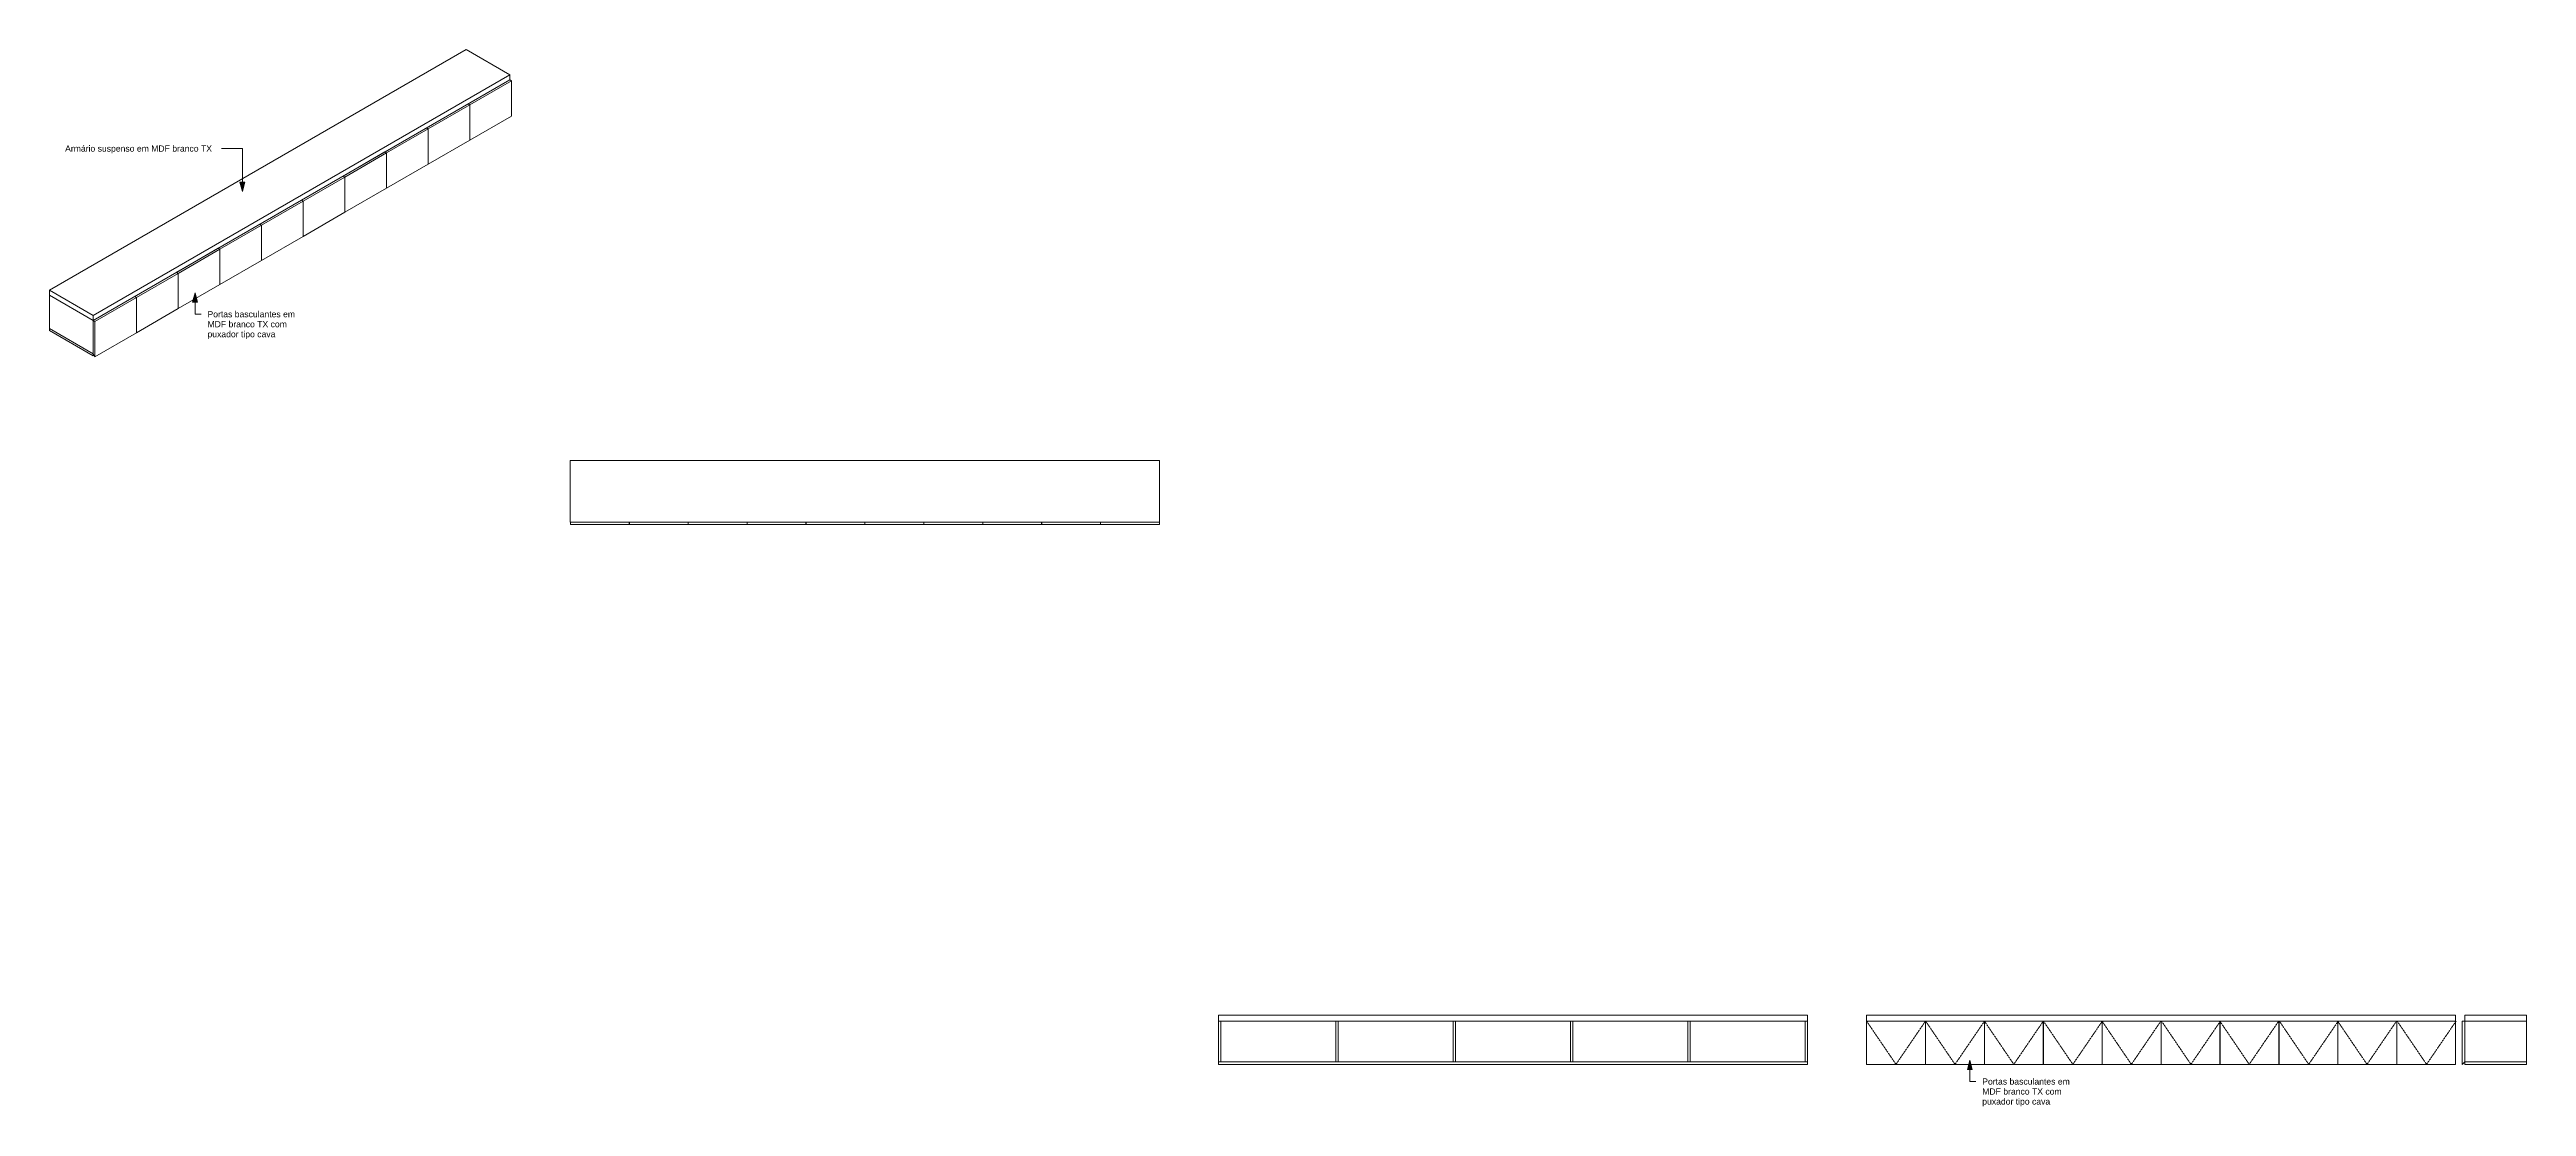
# Model space of a CAD drawing. Header units: millimetres. Extents: x 551 to 20648, y 2239 to 10806.
import ezdxf

# ---------------------------------------------------------------- set-up
doc = ezdxf.new("R2010")
doc.units = ezdxf.units.MM
doc.linetypes.add('Overhead', pattern=[3.96875, 2.38125, -1.5875])
for name, color, linetype, lineweight in [('A-FLOR-OVHD', 1, 'Overhead', 9), ('G-ANNO-TEXT', 231, 'Continuous', 9), ('I-FURN', 30, 'Continuous', 9)]:
    doc.layers.add(name, color=color, linetype=linetype, lineweight=lineweight)
doc.styles.add('Arial', font='arial.ttf', dxfattribs={"height": 50})

# ---------------------------------------------------------------- blocks, each defined once
blk = doc.blocks.new('RACK-BANCO QUARTO22 - RACK-BANCO QUARTO 2-4992191-VISTA 3D ARMÁRIO SUSPENSO SUÍTE')
at = {"layer": 'I-FURN'}
for p, q in [((3931, 10806), (551, 8855)), ((4284, 10602), (3931, 10806)), ((904, 8651), (4284, 10602)), ((4284, 10561), (904, 8610)), ((3947, 10366), (4284, 10561)), ((4298, 10553), (3961, 10358)), ((4284, 10561), (4270, 10553)), ((4284, 10561), (4270, 10553)), ((4284, 10602), (4284, 10561)), ((4284, 10561), (4298, 10553)), ((4298, 10267), (4298, 10553)), ((3609, 10171), (3946, 10366)), ((3960, 10358), (3623, 10163)), ((3946, 10366), (3960, 10358)), ((3947, 10366), (3947, 10366)), ((3947, 10366), (3961, 10358)), ((3960, 10072), (3960, 10358)), ((3961, 10358), (3961, 10072)), ((3961, 10072), (4298, 10267)), ((3271, 9976), (3608, 10171)), ((3622, 10163), (3285, 9968)), ((3611, 10173), (3597, 10164)), ((3608, 10171), (3622, 10163)), ((3609, 10170), (3609, 10171)), ((3609, 10171), (3623, 10163)), ((3622, 9877), (3622, 10163)), ((3623, 10163), (3623, 9877)), ((3623, 9877), (3960, 10072)), ((3960, 10074), (3961, 10072)), ((2933, 9781), (3270, 9976)), ((3284, 9968), (2947, 9773)), ((3270, 9976), (3284, 9968)), ((3271, 9975), (3271, 9976)), ((3271, 9976), (3285, 9968)), ((3284, 9682), (3284, 9968)), ((3285, 9968), (3285, 9682)), ((3285, 9682), (3622, 9877)), ((3622, 9879), (3623, 9877)), ((2595, 9586), (2932, 9781)), ((2946, 9772), (2609, 9578)), ((2938, 9784), (2924, 9776)), ((2932, 9781), (2946, 9772)), ((2933, 9780), (2933, 9781)), ((2933, 9781), (2947, 9773)), ((2946, 9487), (2946, 9772)), ((2947, 9773), (2947, 9487)), ((2947, 9487), (3284, 9682)), ((3284, 9683), (3285, 9682)), ((2257, 9391), (2594, 9585)), ((2608, 9577), (2271, 9383)), ((2594, 9585), (2608, 9577)), ((2595, 9585), (2595, 9586)), ((2595, 9586), (2609, 9578)), ((2608, 9292), (2608, 9577)), ((2609, 9578), (2609, 9292)), ((2609, 9292), (2946, 9487)), ((2946, 9488), (2947, 9487)), ((1919, 9196), (2256, 9390)), ((2270, 9382), (1933, 9187)), ((2265, 9395), (2250, 9387)), ((2256, 9390), (2270, 9382)), ((2257, 9390), (2257, 9391)), ((2257, 9391), (2271, 9383)), ((2270, 9096), (2270, 9382)), ((2271, 9383), (2271, 9097)), ((2271, 9097), (2608, 9292)), ((2608, 9293), (2609, 9292)), ((1581, 9000), (1918, 9195)), ((1932, 9187), (1595, 8992)), ((1918, 9195), (1932, 9187)), ((1919, 9195), (1919, 9196)), ((1919, 9196), (1933, 9187)), ((1932, 8901), (1932, 9187)), ((1933, 9187), (1933, 8902)), ((1933, 8902), (2270, 9096)), ((2270, 9098), (2271, 9097)), ((551, 8855), (904, 8651)), ((551, 8814), (551, 8855)), ((1243, 8805), (1580, 9000)), ((1594, 8992), (1257, 8797)), ((1591, 9007), (1577, 8998)), ((1580, 9000), (1594, 8992)), ((1581, 9000), (1581, 9000)), ((1581, 9000), (1595, 8992)), ((1594, 8706), (1594, 8992)), ((1595, 8992), (1595, 8706)), ((1595, 8706), (1932, 8901)), ((1932, 8903), (1933, 8902)), ((551, 8528), (551, 8814)), ((551, 8814), (904, 8610)), ((551, 8544), (551, 8814)), ((904, 8610), (551, 8814)), ((904, 8610), (551, 8814)), ((904, 8651), (904, 8610)), ((905, 8610), (1242, 8805)), ((1256, 8797), (919, 8602)), ((1242, 8805), (1256, 8797)), ((1243, 8804), (1243, 8805)), ((1243, 8805), (1257, 8797)), ((1256, 8511), (1256, 8797)), ((1257, 8797), (1257, 8511)), ((1257, 8511), (1594, 8706)), ((1594, 8708), (1595, 8706)), ((551, 8544), (904, 8340)), ((551, 8528), (904, 8324)), ((918, 8618), (904, 8610)), ((918, 8618), (904, 8610)), ((904, 8610), (904, 8324)), ((904, 8610), (904, 8340)), ((905, 8341), (905, 8610)), ((905, 8610), (919, 8602)), ((919, 8602), (919, 8316)), ((919, 8316), (1256, 8511)), ((1256, 8513), (1257, 8511)), ((904, 8340), (905, 8341)), ((904, 8324), (912, 8328)), ((905, 8341), (919, 8316))]:
    blk.add_line(p, q, dxfattribs=at)
blk = doc.blocks.new('RACK-BANCO QUARTO22 - RACK-BANCO QUARTO 2-4992191-VISTA SUPERIOR ARMÁRIO SUSPENSO SUÍTE')
at = {"layer": 'I-FURN'}
for p, q in [((8254, 7475), (8254, 6975)), ((13034, 7475), (8254, 7475)), ((13034, 6975), (13034, 7475)), ((8254, 6975), (13034, 6975)), ((8255, 6975), (8255, 6955)), ((8732, 6955), (8255, 6955)), ((8732, 6975), (8732, 6955)), ((8733, 6975), (8733, 6955)), ((9210, 6955), (8733, 6955)), ((9210, 6975), (9210, 6955)), ((9211, 6975), (9211, 6955)), ((9688, 6955), (9211, 6955)), ((9688, 6975), (9688, 6955)), ((9689, 6975), (9689, 6955)), ((10166, 6955), (9689, 6955)), ((10166, 6975), (10166, 6955)), ((10167, 6975), (10167, 6955)), ((10644, 6955), (10167, 6955)), ((10644, 6975), (10644, 6955)), ((10645, 6975), (10645, 6955)), ((11122, 6955), (10645, 6955)), ((11122, 6975), (11122, 6955)), ((11123, 6975), (11123, 6955)), ((11600, 6955), (11123, 6955)), ((11600, 6975), (11600, 6955)), ((11601, 6975), (11601, 6955)), ((12078, 6955), (11601, 6955)), ((12078, 6975), (12078, 6955)), ((12079, 6975), (12079, 6955)), ((12556, 6955), (12079, 6955)), ((12556, 6975), (12556, 6955)), ((12557, 6975), (12557, 6955)), ((13034, 6955), (12557, 6955)), ((13034, 6975), (13034, 6955))]:
    blk.add_line(p, q, dxfattribs=at)
blk = doc.blocks.new('RACK-BANCO QUARTO22 - RACK-BANCO QUARTO 2-4992191-VISTA INTERNA ARMÁRIO SUSPENSO SUÍTE')
at = {"layer": 'I-FURN'}
for p, q in [((-13034, 2980), (-8254, 2980)), ((-13034, 2980), (-13034, 2930)), ((-13014, 2930), (-13034, 2930)), ((-13034, 2930), (-13034, 2580)), ((-13014, 2930), (-13034, 2930)), ((-13034, 2930), (-13034, 2600)), ((-8254, 2930), (-13034, 2930)), ((-8274, 2930), (-13014, 2930)), ((-13014, 2930), (-13014, 2600)), ((-13014, 2600), (-13014, 2930)), ((-13014, 2600), (-13014, 2930)), ((-12062, 2930), (-12082, 2930)), ((-12082, 2930), (-12082, 2600)), ((-12062, 2600), (-12062, 2930)), ((-11110, 2930), (-11130, 2930)), ((-11130, 2930), (-11130, 2600)), ((-11110, 2600), (-11110, 2930)), ((-10158, 2930), (-10178, 2930)), ((-10178, 2930), (-10178, 2600)), ((-10158, 2600), (-10158, 2930)), ((-9206, 2930), (-9226, 2930)), ((-9226, 2930), (-9226, 2600)), ((-9206, 2600), (-9206, 2930)), ((-8274, 2600), (-8274, 2930)), ((-8254, 2930), (-8274, 2930)), ((-8274, 2930), (-8274, 2600)), ((-8254, 2930), (-8274, 2930)), ((-8274, 2930), (-8274, 2600)), ((-8254, 2930), (-8254, 2980)), ((-8254, 2580), (-8254, 2930)), ((-8254, 2600), (-8254, 2930)), ((-13034, 2600), (-13014, 2600)), ((-13034, 2580), (-8254, 2580)), ((-13014, 2600), (-8274, 2600)), ((-8274, 2600), (-13014, 2600)), ((-12082, 2600), (-12062, 2600)), ((-11130, 2600), (-11110, 2600)), ((-10178, 2600), (-10158, 2600)), ((-9226, 2600), (-9206, 2600)), ((-8274, 2600), (-8254, 2600))]:
    blk.add_line(p, q, dxfattribs=at)
blk = doc.blocks.new('RACK-BANCO QUARTO22 - RACK-BANCO QUARTO 2-4992191-VISTA FRONTAL ARMÁRIO SUSPENSO SUÍTE')
at = {"layer": 'I-FURN'}
for p, q in [((8254, 2980), (13034, 2980)), ((8254, 2980), (8254, 2930)), ((8255, 2930), (8254, 2930)), ((8254, 2930), (8254, 2580)), ((8254, 2930), (8254, 2600)), ((8255, 2930), (8254, 2930)), ((8255, 2930), (8254, 2930)), ((8732, 2930), (8255, 2930)), ((8255, 2930), (8255, 2580)), ((8732, 2580), (8732, 2930)), ((8733, 2930), (8732, 2930)), ((9210, 2930), (8733, 2930)), ((8733, 2930), (8733, 2580)), ((9210, 2580), (9210, 2930)), ((9211, 2930), (9210, 2930)), ((9211, 2930), (9210, 2930)), ((9688, 2930), (9211, 2930)), ((9211, 2930), (9211, 2580)), ((9688, 2580), (9688, 2930)), ((9689, 2930), (9688, 2930)), ((10166, 2930), (9689, 2930)), ((9689, 2930), (9689, 2580)), ((10166, 2580), (10166, 2930)), ((10167, 2930), (10166, 2930)), ((10167, 2930), (10166, 2930)), ((10644, 2930), (10167, 2930)), ((10167, 2930), (10167, 2580)), ((10644, 2580), (10644, 2930)), ((10645, 2930), (10644, 2930)), ((11122, 2930), (10645, 2930)), ((10645, 2930), (10645, 2580)), ((11122, 2580), (11122, 2930)), ((11123, 2930), (11122, 2930)), ((11123, 2930), (11122, 2930)), ((11600, 2930), (11123, 2930)), ((11123, 2930), (11123, 2580)), ((11600, 2580), (11600, 2930)), ((11601, 2930), (11600, 2930)), ((12078, 2930), (11601, 2930)), ((11601, 2930), (11601, 2580)), ((12078, 2580), (12078, 2930)), ((12079, 2930), (12078, 2930)), ((12079, 2930), (12078, 2930)), ((12556, 2930), (12079, 2930)), ((12079, 2930), (12079, 2580)), ((12556, 2580), (12556, 2930)), ((12557, 2930), (12556, 2930)), ((13034, 2930), (12557, 2930)), ((12557, 2930), (12557, 2580)), ((13034, 2980), (13034, 2930)), ((13034, 2580), (13034, 2930)), ((8254, 2600), (8255, 2600)), ((8254, 2580), (8255, 2580)), ((8255, 2580), (8732, 2580)), ((8733, 2600), (8732, 2600)), ((8732, 2580), (8733, 2580)), ((8733, 2580), (9210, 2580)), ((9211, 2600), (9210, 2600)), ((9210, 2600), (9211, 2600)), ((9210, 2580), (9211, 2580)), ((9211, 2580), (9688, 2580)), ((9689, 2600), (9688, 2600)), ((9688, 2580), (9689, 2580)), ((9689, 2580), (10166, 2580)), ((10167, 2600), (10166, 2600)), ((10166, 2600), (10167, 2600)), ((10166, 2580), (10167, 2580)), ((10167, 2580), (10644, 2580)), ((10645, 2600), (10644, 2600)), ((10644, 2580), (10645, 2580)), ((10645, 2580), (11122, 2580)), ((11123, 2600), (11122, 2600)), ((11122, 2600), (11123, 2600)), ((11122, 2580), (11123, 2580)), ((11123, 2580), (11600, 2580)), ((11601, 2600), (11600, 2600)), ((11600, 2580), (11601, 2580)), ((11601, 2580), (12078, 2580)), ((12079, 2600), (12078, 2600)), ((12078, 2600), (12079, 2600)), ((12078, 2580), (12079, 2580)), ((12079, 2580), (12556, 2580)), ((12557, 2600), (12556, 2600)), ((12556, 2580), (12557, 2580)), ((12557, 2580), (13034, 2580))]:
    blk.add_line(p, q, dxfattribs=at)
blk = doc.blocks.new('RACK-BANCO QUARTO22 - RACK-BANCO QUARTO 2-4992191-VISTA LATERAL ARMÁRIO SUSPENSO SUÍTE')
at = {"layer": 'I-FURN'}
for p, q in [((6955, 2580), (6955, 2930)), ((6975, 2930), (6955, 2930)), ((6975, 2980), (7475, 2980)), ((6975, 2980), (6975, 2930)), ((6975, 2930), (6975, 2600)), ((6975, 2580), (6975, 2930)), ((7475, 2930), (6975, 2930)), ((6975, 2600), (6975, 2930)), ((7475, 2930), (6975, 2930)), ((7475, 2930), (6975, 2930)), ((7475, 2980), (7475, 2930)), ((7475, 2930), (7475, 2580)), ((7475, 2930), (7475, 2600)), ((6955, 2580), (6975, 2600)), ((7475, 2600), (6975, 2600)), ((7475, 2580), (6975, 2580))]:
    blk.add_line(p, q, dxfattribs=at)

msp = doc.modelspace()

# ---------------------------------------------------------------- hatches: boundary and pattern name
at = {"layer": 'G-ANNO-TEXT'}
for points in [[(2116, 9655), (2136, 9730), (2095, 9730)], [(1731, 8834), (1711, 8759), (1751, 8759)], [(16131, 2614), (16111, 2539), (16151, 2539)]]:
    msp.add_hatch(color=7, dxfattribs=at).paths.add_polyline_path(points)

# ---------------------------------------------------------------- linework, layer by layer
at = {"layer": 'A-FLOR-OVHD'}
for p, q in [((15294, 2930), (15532, 2580)), ((15532, 2580), (15771, 2930)), ((16011, 2580), (15773, 2930)), ((16250, 2930), (16011, 2580)), ((16250, 2930), (16488, 2580)), ((16488, 2580), (16727, 2930)), ((16967, 2580), (16729, 2930)), ((17206, 2930), (16967, 2580)), ((17204, 2930), (17442, 2580)), ((17442, 2580), (17681, 2930)), ((17925, 2580), (17687, 2930)), ((18164, 2930), (17925, 2580)), ((18160, 2930), (18398, 2580)), ((18398, 2580), (18637, 2930)), ((18881, 2580), (18643, 2930)), ((19120, 2930), (18881, 2580)), ((19116, 2930), (19354, 2580)), ((19354, 2580), (19593, 2930)), ((19837, 2580), (19599, 2930)), ((20076, 2930), (19837, 2580))]:
    msp.add_line(p, q, dxfattribs=at)
at = {"layer": 'G-ANNO-TEXT', "color": 7}
for p, q in [((1947, 10004), (1945, 10004)), ((2116, 10004), (1947, 10004)), ((2116, 9655), (2116, 10004)), ((2136, 9730), (2095, 9730)), ((2095, 9730), (2116, 9655)), ((2116, 9655), (2136, 9730)), ((1731, 8834), (1711, 8759)), ((1711, 8759), (1751, 8759)), ((1751, 8759), (1731, 8834)), ((1731, 8834), (1731, 8661)), ((1731, 8661), (1781, 8661)), ((16131, 2614), (16111, 2539)), ((16151, 2539), (16131, 2614)), ((16131, 2614), (16131, 2441)), ((16111, 2539), (16151, 2539)), ((16131, 2441), (16181, 2441))]:
    msp.add_line(p, q, dxfattribs=at)

# ---------------------------------------------------------------- block references
at = {"layer": 'I-FURN'}
for name, p in [('RACK-BANCO QUARTO22 - RACK-BANCO QUARTO 2-4992191-VISTA 3D ARMÁRIO SUSPENSO SUÍTE', (0, 0)), ('RACK-BANCO QUARTO22 - RACK-BANCO QUARTO 2-4992191-VISTA SUPERIOR ARMÁRIO SUSPENSO SUÍTE', (-3478, 0)), ('RACK-BANCO QUARTO22 - RACK-BANCO QUARTO 2-4992191-VISTA INTERNA ARMÁRIO SUSPENSO SUÍTE', (23068, 0)), ('RACK-BANCO QUARTO22 - RACK-BANCO QUARTO 2-4992191-VISTA FRONTAL ARMÁRIO SUSPENSO SUÍTE', (7039, 0)), ('RACK-BANCO QUARTO22 - RACK-BANCO QUARTO 2-4992191-VISTA LATERAL ARMÁRIO SUSPENSO SUÍTE', (13172, 0))]:
    msp.add_blockref(name, p, dxfattribs=at)

# ---------------------------------------------------------------- texts
at = {"layer": 'G-ANNO-TEXT', "color": 7, "char_height": 50, "attachment_point": 1, "style": 'Arial'}
for s, insert, width in [('Armário suspenso em MDF branco TX', (677, 10029), 1475.11), ('Portas basculantes em ', (1832, 8686), 907.91), ('puxador tipo cava', (1832, 8524), 687.45), ('MDF branco TX com ', (1832, 8605), 819.73), ('Portas basculantes em ', (16232, 2466), 907.91), ('puxador tipo cava', (16232, 2304), 687.45), ('MDF branco TX com ', (16232, 2385), 819.73)]:
    msp.add_mtext(s, dxfattribs=dict(at, insert=insert, width=width))

doc.saveas('drawing.dxf')
